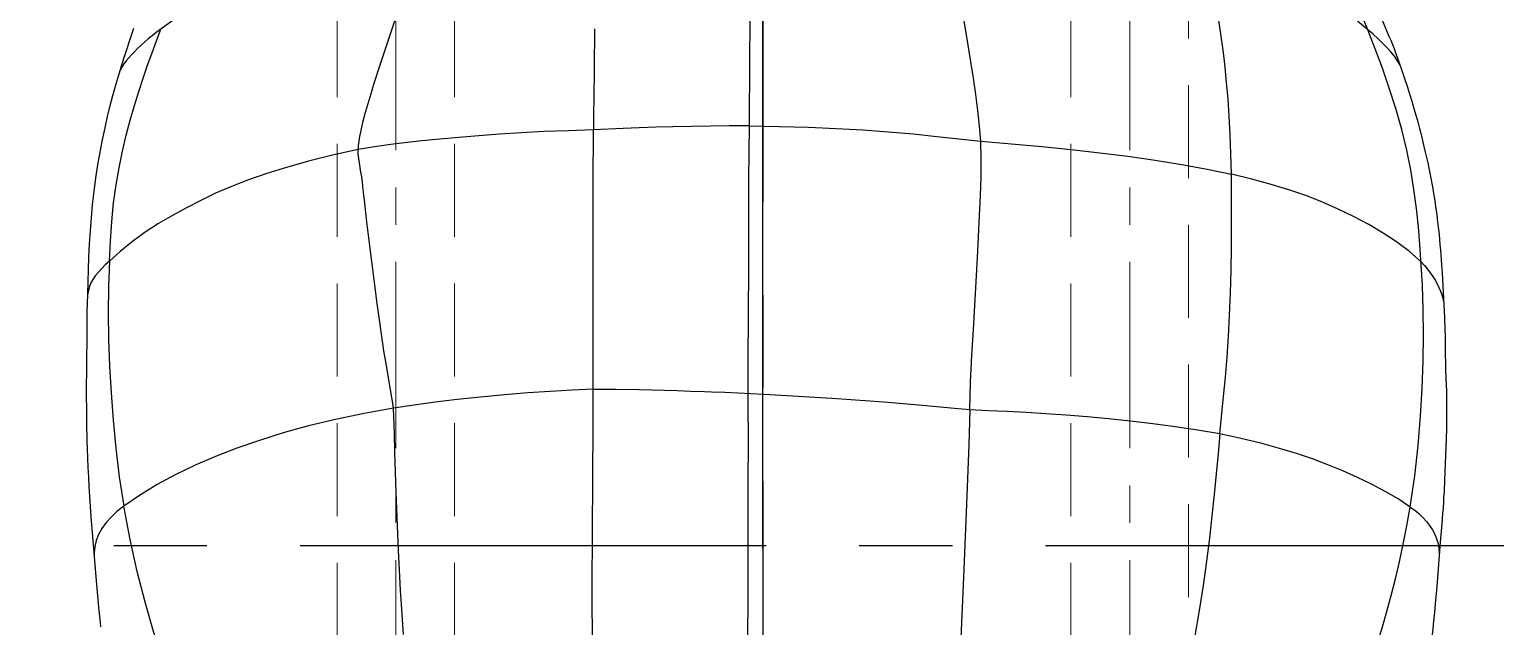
# Model space of a CAD drawing. Header units: inches. Extents: x 143011 to 144494, y -46023 to -44974.
# Drawn here: x 144105.7 to 144205.6, y -45391.9 to -45351.2 of the extents above; entities that cross this region are included whole.
import ezdxf

# ---------------------------------------------------------------- set-up
doc = ezdxf.new("R2010")
doc.units = ezdxf.units.IN
doc.header["$LTSCALE"] = 2
doc.header["$MEASUREMENT"] = 0
for name, pattern in [('ACAD_ISO08W100', [36, 24, -3, 6, -3]), ('CENTER', [50.8, 31.75, -6.35, 6.35, -6.35]), ('HIDDEN', [9.525, 6.35, -3.175])]:
    doc.linetypes.add(name, pattern=pattern)
doc.layers.get('0').update_dxf_attribs({"linetype": 'CONTINUOUS'})
for name, color, linetype in [('CAV-COR', 1, 'CONTINUOUS'), ('CL', 1, 'ACAD_ISO08W100'), ('DEFAULT_1', 7, 'CENTER')]:
    doc.layers.add(name, color=color, linetype=linetype)
doc.layers.add('WR', color=122, linetype='HIDDEN', lineweight=18)

# ---------------------------------------------------------------- blocks, each defined once
blk = doc.blocks.new('20160719.171012')
at = {"layer": 'CL', "linetype": 'ACAD_ISO08W100'}
blk.add_line((0, -80.6), (0, 77.4), dxfattribs=at)

msp = doc.modelspace()

# ---------------------------------------------------------------- linework, layer by layer
at = {"linetype": 'CENTER', "ltscale": 0.5}
msp.add_line((144155.661, -45026.419), (144155.661, -45526.419), dxfattribs=at)
at = {"layer": 'CAV-COR', "linetype": 'ByBlock'}
for p, q in [((144112.671, -45351.533), (144112.807, -45351.119)), ((144144.195, -45351.161), (144144.167, -45353.881)), ((144197.872, -45350.574), (144198.328, -45351.653)), ((144112.213, -45352.91), (144112.671, -45351.533)), ((144130.008, -45352.274), (144129.691, -45353.229)), ((144129.691, -45353.229), (144129.401, -45354.122)), ((144198.994, -45353.403), (144199.2, -45354.004)), ((144144.095, -45361.714), (144144.128, -45358.051)), ((144144.092, -45365.517), (144144.095, -45361.714)), ((144128.683, -45364.326), (144128.537, -45363.06)), ((144128.856, -45365.772), (144128.683, -45364.326)), ((144154.712, -45367.405), (144154.715, -45363.356)), ((144170.288, -45366.78), (144170.434, -45363.894)), ((144128.991, -45366.85), (144128.856, -45365.772)), ((144129.387, -45369.883), (144128.991, -45366.85)), ((144201.911, -45367.248), (144201.947, -45367.806)), ((144154.666, -45373.824), (144154.712, -45367.405)), ((144201.947, -45367.806), (144201.974, -45368.263)), ((144201.974, -45368.263), (144202.108, -45370.839)), ((144109.636, -45369.962), (144109.656, -45369.216)), ((144129.561, -45371.171), (144129.387, -45369.883)), ((144109.614, -45372.647), (144109.619, -45371.105)), ((144202.108, -45370.839), (144202.123, -45371.19)), ((144202.123, -45371.19), (144202.13, -45371.367)), ((144202.13, -45371.367), (144202.14, -45371.721)), ((144202.14, -45371.721), (144202.149, -45372.078)), ((144202.149, -45372.078), (144202.154, -45372.442)), ((144109.605, -45373.415), (144109.614, -45372.647)), ((144109.588, -45374.656), (144109.605, -45373.415)), ((144154.653, -45377.984), (144154.666, -45373.824)), ((144202.167, -45373.441), (144202.176, -45373.893)), ((144202.176, -45373.893), (144202.19, -45374.388)), ((144109.583, -45375.369), (144109.588, -45374.656)), ((144130.342, -45376.044), (144130.148, -45374.937)), ((144202.19, -45374.388), (144202.229, -45375.493)), ((144109.583, -45376.212), (144109.583, -45375.369)), ((144109.59, -45377.123), (144109.583, -45376.212)), ((144145.624, -45375.731), (144147.239, -45375.761)), ((144156.146, -45376.108), (144152.645, -45375.933)), ((144186.792, -45378.784), (144187.054, -45376.241)), ((144109.606, -45378.128), (144109.59, -45377.123)), ((144169.76, -45377.142), (144168.723, -45377.055)), ((144169.76, -45377.142), (144169.708, -45379.529)), ((144109.632, -45379.232), (144109.606, -45378.128)), ((144154.653, -45377.984), (144154.65, -45383.467)), ((144109.67, -45380.431), (144109.632, -45379.232)), ((144202.218, -45379.112), (144202.112, -45381.939)), ((144202.24, -45378.41), (144202.218, -45379.112)), ((144130.63, -45381.363), (144130.588, -45380.029)), ((144130.683, -45382.78), (144130.63, -45381.363)), ((144202.112, -45381.939), (144202.079, -45382.674)), ((144130.846, -45386.733), (144130.683, -45382.78)), ((144202.079, -45382.674), (144202.053, -45383.167)), ((144154.65, -45383.467), (144154.633, -45389.911)), ((144201.985, -45384.201), (144201.929, -45384.916)), ((144201.929, -45384.916), (144201.825, -45386.161)), ((144201.825, -45386.161), (144201.582, -45389.175)), ((144110.257, -45388.795), (144110.071, -45386.584)), ((144130.928, -45388.511), (144130.846, -45386.733)), ((144110.348, -45389.813), (144110.257, -45388.795)), ((144144.046, -45393.525), (144144.04, -45389.174)), ((144110.448, -45390.856), (144110.348, -45389.813))]:
    msp.add_line(p, q, dxfattribs=at)
for points in [[(144132.737, -45344.582), (144131.34, -45344.79), (144129.903, -45345.037), (144128.511, -45345.309), (144127.196, -45345.6), (144125.95, -45345.913), (144124.72, -45346.263), (144123.492, -45346.644), (144122.27, -45347.052), (144121.051, -45347.504), (144119.851, -45348.007), (144118.688, -45348.561), (144117.58, -45349.167), (144116.538, -45349.827), (144115.547, -45350.517), (144114.332, -45351.423)], [(144170.508, -45358.823), (144170.432, -45357.789), (144170.318, -45356.728), (144170.172, -45355.647), (144170.011, -45354.537), (144169.839, -45353.403), (144169.66, -45352.28), (144168.484, -45345.132)], [(144187.597, -45361.08), (144187.561, -45359.695), (144187.508, -45358.369), (144187.445, -45357.115), (144187.364, -45355.938), (144187.268, -45354.832), (144187.163, -45353.781), (144187.048, -45352.776), (144186.925, -45351.815), (144186.789, -45350.894), (144186.644, -45350.016), (144186.497, -45349.181), (144186.348, -45348.379), (144186.193, -45347.604), (144186.028, -45346.858), (144185.846, -45346.146)], [(144196.879, -45351.223), (144196.434, -45350.125), (144195.491, -45347.839)], [(144154.764, -45357.772), (144154.758, -45356.285), (144154.768, -45354.768), (144154.785, -45353.211), (144154.822, -45348.361)], [(144130.735, -45350.162), (144130.54, -45350.716), (144130.353, -45351.253), (144130.008, -45352.274)], [(144111.14, -45366.998), (144111.205, -45365.636), (144111.297, -45364.311), (144111.424, -45363.029), (144111.591, -45361.803), (144111.791, -45360.633), (144112.02, -45359.506), (144112.274, -45358.424), (144112.55, -45357.389), (144112.84, -45356.398), (144113.138, -45355.445), (144113.439, -45354.53), (144113.743, -45353.644), (144114.046, -45352.792), (144114.343, -45351.978), (144114.637, -45351.196)], [(144199.083, -45353.663), (144198.918, -45353.349), (144198.702, -45353.033), (144198.445, -45352.73), (144198.174, -45352.443), (144197.897, -45352.145), (144197.586, -45351.834), (144197.244, -45351.529), (144196.188, -45350.648)], [(144200.44, -45365.873), (144200.34, -45364.657), (144200.204, -45363.403), (144200.03, -45362.113), (144199.809, -45360.787), (144199.535, -45359.429), (144199.195, -45358.027), (144198.79, -45356.599), (144198.345, -45355.205), (144197.88, -45353.852), (144197.386, -45352.522), (144196.879, -45351.223)], [(144114.332, -45351.423), (144114.048, -45351.638), (144113.777, -45351.854), (144113.519, -45352.073), (144113.277, -45352.292), (144113.049, -45352.508), (144112.836, -45352.721), (144112.639, -45352.93), (144112.453, -45353.137), (144112.278, -45353.343), (144112.117, -45353.553), (144111.976, -45353.776), (144111.869, -45354.001)], [(144198.328, -45351.653), (144198.445, -45351.936), (144198.56, -45352.223), (144198.672, -45352.514), (144198.782, -45352.808), (144198.889, -45353.105), (144198.994, -45353.403)], [(144111.549, -45355.08), (144111.802, -45354.222), (144111.885, -45353.947), (144111.967, -45353.679), (144112.049, -45353.417), (144112.131, -45353.16), (144112.213, -45352.91)], [(144129.401, -45354.122), (144129.266, -45354.549), (144129.137, -45354.962), (144129.015, -45355.364), (144128.677, -45356.5)], [(144144.167, -45353.881), (144144.14, -45355.882), (144144.131, -45356.947), (144144.128, -45358.051)], [(144199.2, -45354.004), (144199.383, -45354.548), (144199.559, -45355.079), (144199.726, -45355.596), (144199.882, -45356.098), (144200.028, -45356.585), (144200.163, -45357.056), (144200.289, -45357.512), (144200.406, -45357.95), (144200.515, -45358.374), (144200.618, -45358.783), (144200.715, -45359.176), (144200.806, -45359.561), (144200.891, -45359.934), (144200.971, -45360.297), (144201.046, -45360.654), (144201.118, -45361.007), (144201.185, -45361.354), (144201.25, -45361.701), (144201.311, -45362.049), (144201.37, -45362.397), (144201.427, -45362.745), (144201.48, -45363.094), (144201.531, -45363.444), (144201.579, -45363.794), (144201.623, -45364.144), (144201.664, -45364.493), (144201.702, -45364.841), (144201.738, -45365.188), (144201.772, -45365.535), (144201.803, -45365.88), (144201.833, -45366.224), (144201.861, -45366.566), (144201.887, -45366.908), (144201.911, -45367.248)], [(144110.135, -45361.891), (144110.212, -45361.332), (144110.35, -45360.446), (144110.502, -45359.571), (144110.666, -45358.725), (144110.837, -45357.913), (144111.012, -45357.131), (144111.191, -45356.396), (144111.37, -45355.713), (144111.549, -45355.08)], [(144128.677, -45356.5), (144128.573, -45356.858), (144128.477, -45357.207), (144128.39, -45357.547), (144128.313, -45357.878), (144128.244, -45358.2), (144128.181, -45358.513), (144128.129, -45358.819), (144128.094, -45359.113), (144128.082, -45359.394)], [(144144.128, -45358.051), (144142.411, -45358.107), (144140.763, -45358.171), (144139.199, -45358.254), (144137.716, -45358.352), (144136.304, -45358.457), (144134.952, -45358.565), (144133.658, -45358.682), (144132.427, -45358.805), (144131.25, -45358.936), (144130.129, -45359.076), (144129.074, -45359.227), (144128.082, -45359.394)], [(144149.534, -45357.836), (144148.36, -45357.864), (144147.236, -45357.904), (144146.156, -45357.951), (144144.128, -45358.051)], [(144154.764, -45357.772), (144153.375, -45357.78), (144149.534, -45357.836)], [(144154.715, -45363.356), (144154.719, -45361.429), (144154.731, -45359.562), (144154.764, -45357.772)], [(144154.764, -45357.772), (144156.803, -45357.812), (144158.768, -45357.878), (144160.665, -45357.957), (144162.482, -45358.054), (144164.229, -45358.179), (144165.911, -45358.329), (144167.522, -45358.493), (144170.508, -45358.823)], [(144170.434, -45363.894), (144170.492, -45362.544), (144170.529, -45361.247), (144170.535, -45360.004), (144170.508, -45358.823)], [(144170.508, -45358.823), (144172.605, -45359.006), (144174.665, -45359.192), (144176.672, -45359.394), (144178.632, -45359.609), (144180.54, -45359.849), (144182.405, -45360.114), (144184.209, -45360.404), (144185.946, -45360.727), (144187.597, -45361.08)], [(144128.082, -45359.394), (144126.348, -45359.772), (144124.711, -45360.185), (144123.209, -45360.615), (144121.855, -45361.037), (144120.622, -45361.458), (144119.454, -45361.902), (144118.362, -45362.372), (144117.359, -45362.858), (144116.391, -45363.364), (144115.428, -45363.89), (144114.48, -45364.443), (144113.57, -45365.036), (144112.705, -45365.674), (144111.881, -45366.336), (144111.14, -45366.998)], [(144128.537, -45363.06), (144128.455, -45362.297), (144128.416, -45361.936), (144128.374, -45361.588), (144128.328, -45361.252), (144128.28, -45360.926), (144128.229, -45360.611), (144128.177, -45360.302), (144128.129, -45359.997), (144128.095, -45359.695), (144128.082, -45359.394)], [(144187.588, -45366.068), (144187.591, -45362.776), (144187.597, -45361.08)], [(144200.512, -45367.042), (144199.722, -45366.344), (144198.85, -45365.695), (144197.931, -45365.085), (144196.947, -45364.509), (144195.919, -45363.964), (144194.865, -45363.454), (144193.807, -45362.988), (144192.724, -45362.56), (144191.563, -45362.156), (144190.312, -45361.771), (144188.979, -45361.41), (144187.597, -45361.08)], [(144109.656, -45369.216), (144109.71, -45367.576), (144109.743, -45366.725), (144109.785, -45365.847), (144109.84, -45364.945), (144109.911, -45364.041), (144109.995, -45363.14), (144110.092, -45362.232), (144110.135, -45361.891)], [(144144.099, -45375.726), (144144.09, -45371.512), (144144.099, -45369.458), (144144.098, -45367.461), (144144.092, -45365.517)], [(144187.054, -45376.241), (144187.179, -45374.92), (144187.292, -45373.553), (144187.39, -45372.145), (144187.473, -45370.687), (144187.534, -45369.185), (144187.571, -45367.65), (144187.588, -45366.068)], [(144199.781, -45383.774), (144200.1, -45381.638), (144200.317, -45379.572), (144200.47, -45377.578), (144200.583, -45375.667), (144200.657, -45373.812), (144200.681, -45372.025), (144200.664, -45370.3), (144200.606, -45368.639), (144200.44, -45365.873)], [(144111.14, -45366.998), (144110.858, -45367.259), (144110.61, -45367.501), (144110.383, -45367.746), (144110.176, -45367.994), (144109.997, -45368.244), (144109.861, -45368.492), (144109.769, -45368.736), (144109.703, -45368.975), (144109.656, -45369.216)], [(144111.14, -45366.998), (144111.081, -45368.742), (144111.059, -45370.525), (144111.085, -45372.323), (144111.148, -45374.132), (144111.248, -45375.97), (144111.386, -45377.839), (144111.564, -45379.757), (144111.795, -45381.715), (144112.113, -45383.711)], [(144169.76, -45377.142), (144169.812, -45375.243), (144169.911, -45373.408), (144170.013, -45371.654), (144170.288, -45366.78)], [(144200.512, -45367.042), (144200.744, -45367.291), (144200.951, -45367.54), (144201.139, -45367.791), (144201.31, -45368.046), (144201.466, -45368.303), (144201.607, -45368.557), (144201.734, -45368.808), (144201.846, -45369.054), (144201.938, -45369.292), (144202.004, -45369.523), (144202.045, -45369.748)], [(144109.619, -45371.105), (144109.623, -45370.722), (144109.628, -45370.34), (144109.636, -45369.962)], [(144130.148, -45374.937), (144129.946, -45373.731), (144129.846, -45373.106), (144129.747, -45372.465), (144129.653, -45371.819), (144129.561, -45371.171)], [(144202.154, -45372.442), (144202.159, -45372.824), (144202.167, -45373.441)], [(144130.487, -45377.035), (144130.427, -45376.553), (144130.342, -45376.044)], [(144144.099, -45375.726), (144142.664, -45375.789), (144141.172, -45375.881), (144139.639, -45375.989), (144138.049, -45376.119), (144136.418, -45376.273), (144134.833, -45376.442), (144133.338, -45376.626), (144131.908, -45376.818), (144130.487, -45377.035)], [(144144.04, -45389.174), (144144.092, -45378.147), (144144.099, -45375.726)], [(144144.099, -45375.726), (144144.848, -45375.723), (144145.624, -45375.731)], [(144147.239, -45375.761), (144149.829, -45375.829), (144150.741, -45375.856), (144151.678, -45375.89), (144152.645, -45375.933)], [(144164.185, -45376.641), (144162.949, -45376.542), (144161.663, -45376.448), (144160.353, -45376.362), (144156.146, -45376.108)], [(144202.229, -45375.493), (144202.238, -45375.79), (144202.246, -45376.095), (144202.252, -45376.407), (144202.256, -45376.725), (144202.258, -45377.05), (144202.257, -45377.381), (144202.254, -45377.719), (144202.248, -45378.063), (144202.24, -45378.41)], [(144130.487, -45377.035), (144128.498, -45377.393), (144126.552, -45377.795), (144124.712, -45378.234), (144122.981, -45378.713), (144121.367, -45379.22), (144119.831, -45379.753), (144118.365, -45380.316), (144116.986, -45380.91), (144115.657, -45381.544), (144114.384, -45382.231), (144113.188, -45382.969), (144112.113, -45383.711)], [(144130.588, -45380.029), (144130.555, -45378.773), (144130.542, -45378.171), (144130.525, -45377.591), (144130.487, -45377.035)], [(144168.723, -45377.055), (144166.535, -45376.844), (144164.185, -45376.641)], [(144186.792, -45378.784), (144185.287, -45378.521), (144183.754, -45378.291), (144182.236, -45378.085), (144180.725, -45377.905), (144179.226, -45377.751), (144177.757, -45377.618), (144176.33, -45377.502), (144174.947, -45377.403), (144173.605, -45377.322), (144172.291, -45377.259), (144171.007, -45377.205), (144169.76, -45377.142)], [(144186.792, -45378.784), (144186.684, -45380.11), (144186.561, -45381.494), (144186.419, -45382.912), (144186.267, -45384.374), (144186.097, -45385.89), (144185.898, -45387.466), (144185.668, -45389.11), (144185.401, -45390.811), (144185.094, -45392.551), (144184.748, -45394.32), (144184.359, -45396.123), (144183.924, -45397.931)], [(144199.781, -45383.774), (144198.96, -45383.217), (144198.065, -45382.697), (144197.136, -45382.21), (144196.175, -45381.742), (144195.184, -45381.301), (144194.162, -45380.884), (144193.119, -45380.49), (144192.037, -45380.121), (144190.872, -45379.765), (144189.607, -45379.417), (144188.243, -45379.086), (144186.792, -45378.784)], [(144169.708, -45379.529), (144169.519, -45384.144), (144169.327, -45388.551)], [(144109.724, -45381.707), (144109.694, -45381.06), (144109.67, -45380.431)], [(144109.85, -45383.74), (144109.802, -45383.049), (144109.76, -45382.371), (144109.724, -45381.707)], [(144202.053, -45383.167), (144202.037, -45383.429), (144202.012, -45383.813), (144201.985, -45384.201)], [(144110.071, -45386.584), (144109.902, -45384.441), (144109.85, -45383.74)], [(144112.113, -45383.711), (144111.649, -45384.08), (144111.254, -45384.448), (144110.91, -45384.829), (144110.623, -45385.225), (144110.396, -45385.638), (144110.238, -45386.058), (144110.14, -45386.475), (144110.104, -45386.893), (144110.109, -45387.032)], [(144117.875, -45401.184), (144116.948, -45399.545), (144116.14, -45397.805), (144115.422, -45396), (144114.762, -45394.16), (144114.146, -45392.258), (144113.574, -45390.26), (144113.038, -45388.162), (144112.552, -45385.978), (144112.113, -45383.711)], [(144194.021, -45401.35), (144194.41, -45400.66), (144194.793, -45399.924), (144195.169, -45399.154), (144195.535, -45398.359), (144195.89, -45397.536), (144196.235, -45396.683), (144196.575, -45395.8), (144196.913, -45394.885), (144197.245, -45393.937), (144197.568, -45392.954), (144197.882, -45391.936), (144198.186, -45390.882), (144198.481, -45389.795), (144198.768, -45388.671), (144199.042, -45387.505), (144199.303, -45386.302), (144199.551, -45385.056), (144199.781, -45383.774)], [(144199.781, -45383.774), (144200.086, -45383.988), (144200.373, -45384.217), (144200.641, -45384.475), (144200.885, -45384.746), (144201.1, -45385.023), (144201.288, -45385.312), (144201.448, -45385.615), (144201.578, -45385.933), (144201.675, -45386.26), (144201.734, -45386.601), (144201.752, -45386.954)], [(144131.17, -45392.457), (144131.036, -45390.415), (144130.978, -45389.447), (144130.928, -45388.511)], [(144169.327, -45388.551), (144169.158, -45392.7), (144169.072, -45394.674), (144169, -45396.565)], [(144201.582, -45389.175), (144201.48, -45390.366), (144201.427, -45390.946), (144201.37, -45391.518), (144201.309, -45392.08), (144201.245, -45392.632)], [(144154.633, -45389.911), (144154.614, -45392.8), (144154.63, -45395.488)], [(144110.562, -45391.925), (144110.503, -45391.387), (144110.448, -45390.856)]]:
    msp.add_lwpolyline(points, dxfattribs=at)
at = {"layer": 'DEFAULT_1', "color": 2, "linetype": 'CENTER', "ltscale": 0.5}
for p, q in [((144155.661, -45437.44), (144155.661, -45306.571)), ((144206.683, -45386.419), (144104.64, -45386.419))]:
    msp.add_line(p, q, dxfattribs=at)
at = {"layer": 'WR', "linetype": 'CENTER', "ltscale": 0.2}
for p, q in [((144130.661, -45326.419), (144130.661, -45496.419)), ((144180.661, -45326.419), (144180.661, -45496.419))]:
    msp.add_line(p, q, dxfattribs=at)
at = {"layer": 'WR', "linetype": 'HIDDEN', "ltscale": 0.5}
for p, q in [((144184.661, -45326.419), (144184.661, -45496.419)), ((144126.661, -45330.419), (144126.661, -45496.419)), ((144134.661, -45330.419), (144134.661, -45496.419)), ((144176.661, -45330.419), (144176.661, -45496.419))]:
    msp.add_line(p, q, dxfattribs=at)

# ---------------------------------------------------------------- block references
at = {"linetype": 'ByBlock'}
msp.add_blockref('20160719.171012', (144155.661, -45274.819), dxfattribs=at)

doc.saveas('drawing.dxf')
